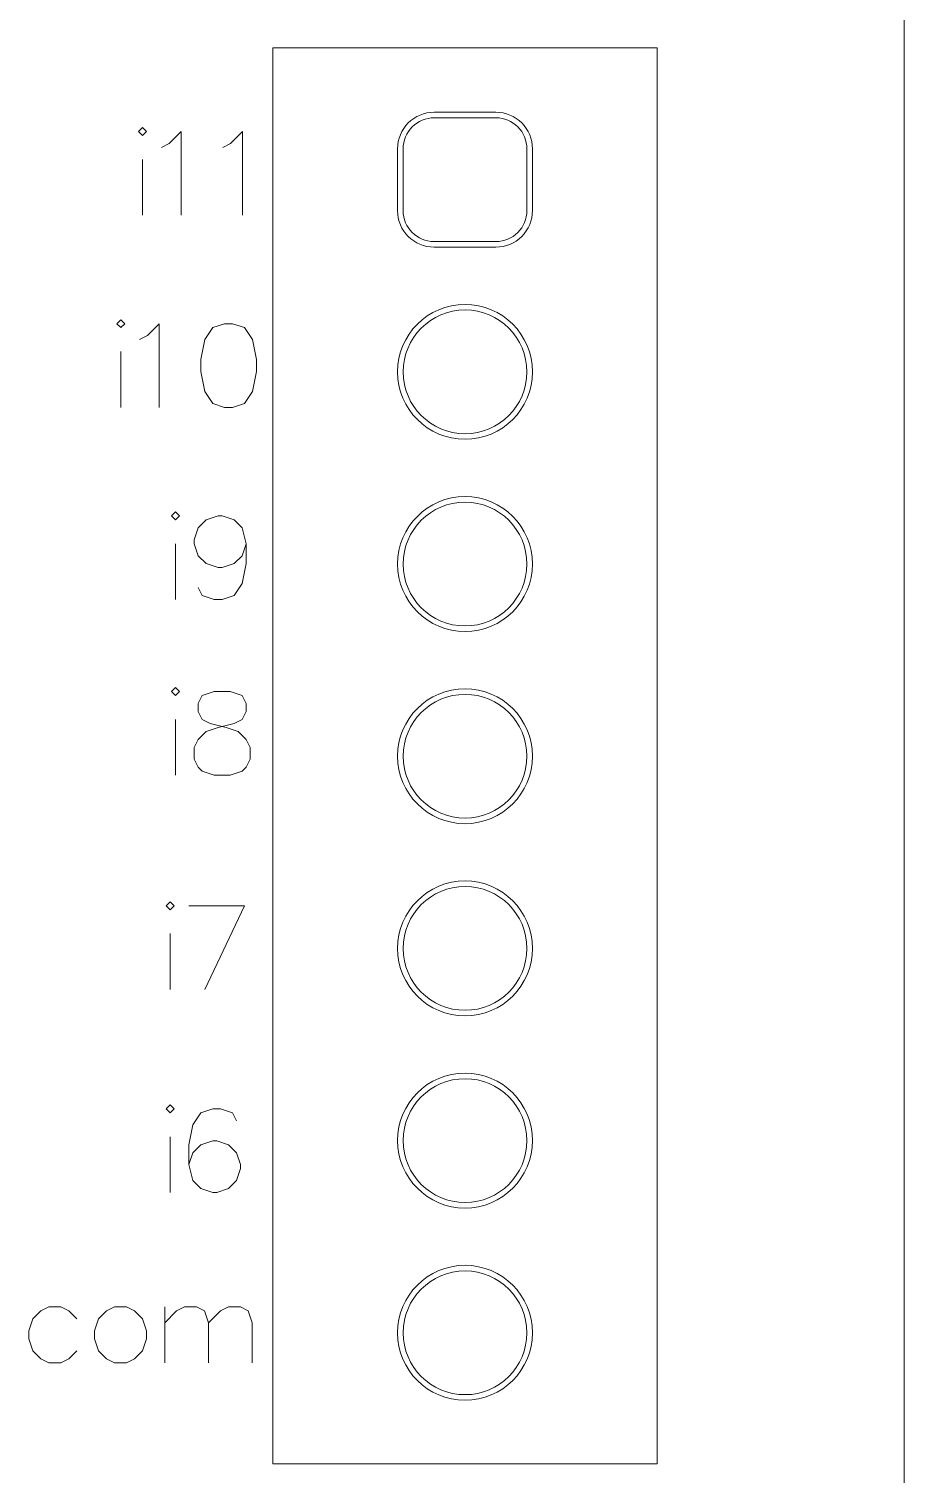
# Model space of a CAD drawing. Header units: millimetres. Extents: x -105 to 95, y -39 to 71.
# Drawn here: x 79.33 to 95.27, y 30.05 to 56.37 of the extents above; entities that cross this region are included whole.
import ezdxf

# ---------------------------------------------------------------- set-up
doc = ezdxf.new("R2010")
doc.units = ezdxf.units.MM
doc.header["$MEASUREMENT"] = 0
for name, color, linetype in [('KeepOutLayer', 7, 'Continuous'), ('MultiLayer', 7, 'Continuous'), ('TopOverlay', 7, 'Continuous')]:
    doc.layers.add(name, color=color, linetype=linetype)

msp = doc.modelspace()

# ---------------------------------------------------------------- linework, layer by layer
at = {"layer": 'KeepOutLayer', "lineweight": 9}
msp.add_open_spline([(95.2741, -39.4797), (95.2741, -39.4797), (95.2741, 70.5203), (95.2741, 70.5203)], degree=3, dxfattribs=at)
at = {"layer": 'MultiLayer', "lineweight": 9}
for points in [[(83.7741, 56.0203), (83.7741, 56.0203), (90.7741, 56.0203), (90.7741, 56.0203)], [(83.7741, 30.2323), (83.7741, 30.2323), (83.7741, 56.0203), (83.7741, 56.0203)], [(90.7741, 30.2323), (90.7741, 30.2323), (90.7741, 56.0203), (90.7741, 56.0203)], [(87.8376, 54.8489), (87.8376, 54.8489), (86.7106, 54.8489), (86.7106, 54.8489)], [(87.8376, 54.7473), (87.8376, 54.7473), (86.7106, 54.7473), (86.7106, 54.7473)], [(86.0455, 54.1838), (86.0455, 54.1838), (86.0455, 53.0568), (86.0455, 53.0568)], [(86.1471, 54.1838), (86.1471, 54.1838), (86.1471, 53.0568), (86.1471, 53.0568)], [(88.4011, 53.0568), (88.4011, 53.0568), (88.4011, 54.1838), (88.4011, 54.1838)], [(88.5027, 53.0568), (88.5027, 53.0568), (88.5027, 54.1838), (88.5027, 54.1838)], [(86.0455, 53.0568), (86.0455, 52.6895), (86.3433, 52.3917), (86.7106, 52.3917)], [(86.1471, 53.0568), (86.1471, 52.7456), (86.3994, 52.4933), (86.7106, 52.4933)], [(86.7106, 52.4933), (86.7106, 52.4933), (87.8376, 52.4933), (87.8376, 52.4933)], [(86.7106, 52.3917), (86.7106, 52.3917), (87.8376, 52.3917), (87.8376, 52.3917)], [(83.7741, 30.2323), (83.7741, 30.2323), (90.7741, 30.2323), (90.7741, 30.2323)]]:
    msp.add_open_spline(points, degree=3, dxfattribs=at)
for points, knots in [([(86.7106, 54.8489), (86.5342, 54.8489), (86.365, 54.7788), (86.2403, 54.6541), (86.2403, 54.6541), (86.1156, 54.5294), (86.0455, 54.3602), (86.0455, 54.1838)], [0, 0, 0, 0, 0.3333333, 0.3333333, 0.3333333, 0.3333333, 1, 1, 1, 1]), ([(86.7106, 54.7473), (86.5612, 54.7473), (86.4178, 54.6879), (86.3122, 54.5823), (86.3122, 54.5823), (86.2065, 54.4766), (86.1471, 54.3333), (86.1471, 54.1838)], [0, 0, 0, 0, 0.3333333, 0.3333333, 0.3333333, 0.3333333, 1, 1, 1, 1]), ([(88.5027, 54.1838), (88.5027, 54.3602), (88.4326, 54.5294), (88.3079, 54.6541), (88.3079, 54.6541), (88.1832, 54.7788), (88.014, 54.8489), (87.8376, 54.8489)], [0, 0, 0, 0, 0.3333333, 0.3333333, 0.3333333, 0.3333333, 1, 1, 1, 1]), ([(88.4011, 54.1838), (88.4011, 54.3333), (88.3417, 54.4766), (88.2361, 54.5823), (88.2361, 54.5823), (88.1304, 54.6879), (87.9871, 54.7473), (87.8376, 54.7473)], [0, 0, 0, 0, 0.3333333, 0.3333333, 0.3333333, 0.3333333, 1, 1, 1, 1]), ([(87.8376, 52.3917), (88.014, 52.3917), (88.1832, 52.4618), (88.3079, 52.5865), (88.3079, 52.5865), (88.4326, 52.7112), (88.5027, 52.8804), (88.5027, 53.0568)], [0, 0, 0, 0, 0.3333333, 0.3333333, 0.3333333, 0.3333333, 1, 1, 1, 1]), ([(87.8376, 52.4933), (87.9871, 52.4933), (88.1304, 52.5527), (88.2361, 52.6584), (88.2361, 52.6584), (88.3417, 52.764), (88.4011, 52.9074), (88.4011, 53.0568)], [0, 0, 0, 0, 0.3333333, 0.3333333, 0.3333333, 0.3333333, 1, 1, 1, 1]), ([(87.2741, 48.8917), (87.9527, 48.8917), (88.5027, 49.4418), (88.5027, 50.1203), (88.5027, 50.1203), (88.5027, 50.7988), (87.9527, 51.3489), (87.2741, 51.3489), (87.2741, 51.3489), (86.5956, 51.3489), (86.0455, 50.7988), (86.0455, 50.1203), (86.0455, 50.1203), (86.0455, 49.4418), (86.5956, 48.8917), (87.2741, 48.8917)], [0, 0, 0, 0, 0.2, 0.2, 0.2, 0.2, 0.4, 0.4, 0.4, 0.4, 0.6, 0.6, 0.6, 0.6, 1, 1, 1, 1]), ([(87.2741, 48.9933), (87.8965, 48.9933), (88.4011, 49.4979), (88.4011, 50.1203), (88.4011, 50.1203), (88.4011, 50.7427), (87.8965, 51.2473), (87.2741, 51.2473), (87.2741, 51.2473), (86.6517, 51.2473), (86.1471, 50.7427), (86.1471, 50.1203), (86.1471, 50.1203), (86.1471, 49.4979), (86.6517, 48.9933), (87.2741, 48.9933)], [0, 0, 0, 0, 0.2, 0.2, 0.2, 0.2, 0.4, 0.4, 0.4, 0.4, 0.6, 0.6, 0.6, 0.6, 1, 1, 1, 1]), ([(87.2741, 45.3917), (87.9527, 45.3917), (88.5027, 45.9418), (88.5027, 46.6203), (88.5027, 46.6203), (88.5027, 47.2989), (87.9527, 47.8489), (87.2741, 47.8489), (87.2741, 47.8489), (86.5956, 47.8489), (86.0455, 47.2989), (86.0455, 46.6203), (86.0455, 46.6203), (86.0455, 45.9418), (86.5956, 45.3917), (87.2741, 45.3917)], [0, 0, 0, 0, 0.2, 0.2, 0.2, 0.2, 0.4, 0.4, 0.4, 0.4, 0.6, 0.6, 0.6, 0.6, 1, 1, 1, 1]), ([(87.2741, 45.4933), (87.8965, 45.4933), (88.4011, 45.9979), (88.4011, 46.6203), (88.4011, 46.6203), (88.4011, 47.2427), (87.8965, 47.7473), (87.2741, 47.7473), (87.2741, 47.7473), (86.6517, 47.7473), (86.1471, 47.2428), (86.1471, 46.6203), (86.1471, 46.6203), (86.1471, 45.9979), (86.6517, 45.4933), (87.2741, 45.4933)], [0, 0, 0, 0, 0.2, 0.2, 0.2, 0.2, 0.4, 0.4, 0.4, 0.4, 0.6, 0.6, 0.6, 0.6, 1, 1, 1, 1]), ([(87.2741, 41.8917), (87.9527, 41.8917), (88.5027, 42.4418), (88.5027, 43.1203), (88.5027, 43.1203), (88.5027, 43.7988), (87.9527, 44.3489), (87.2741, 44.3489), (87.2741, 44.3489), (86.5956, 44.3489), (86.0455, 43.7988), (86.0455, 43.1203), (86.0455, 43.1203), (86.0455, 42.4418), (86.5956, 41.8917), (87.2741, 41.8917)], [0, 0, 0, 0, 0.2, 0.2, 0.2, 0.2, 0.4, 0.4, 0.4, 0.4, 0.6, 0.6, 0.6, 0.6, 1, 1, 1, 1]), ([(87.2741, 41.9933), (87.8965, 41.9933), (88.4011, 42.4979), (88.4011, 43.1203), (88.4011, 43.1203), (88.4011, 43.7427), (87.8965, 44.2473), (87.2741, 44.2473), (87.2741, 44.2473), (86.6517, 44.2473), (86.1471, 43.7427), (86.1471, 43.1203), (86.1471, 43.1203), (86.1471, 42.4979), (86.6517, 41.9933), (87.2741, 41.9933)], [0, 0, 0, 0, 0.2, 0.2, 0.2, 0.2, 0.4, 0.4, 0.4, 0.4, 0.6, 0.6, 0.6, 0.6, 1, 1, 1, 1]), ([(87.2741, 38.3917), (87.9527, 38.3917), (88.5027, 38.9418), (88.5027, 39.6203), (88.5027, 39.6203), (88.5027, 40.2988), (87.9527, 40.8489), (87.2741, 40.8489), (87.2741, 40.8489), (86.5956, 40.8489), (86.0455, 40.2988), (86.0455, 39.6203), (86.0455, 39.6203), (86.0455, 38.9418), (86.5956, 38.3917), (87.2741, 38.3917)], [0, 0, 0, 0, 0.2, 0.2, 0.2, 0.2, 0.4, 0.4, 0.4, 0.4, 0.6, 0.6, 0.6, 0.6, 1, 1, 1, 1]), ([(87.2741, 38.4933), (87.8965, 38.4933), (88.4011, 38.9979), (88.4011, 39.6203), (88.4011, 39.6203), (88.4011, 40.2427), (87.8965, 40.7473), (87.2741, 40.7473), (87.2741, 40.7473), (86.6517, 40.7473), (86.1471, 40.2427), (86.1471, 39.6203), (86.1471, 39.6203), (86.1471, 38.9979), (86.6517, 38.4933), (87.2741, 38.4933)], [0, 0, 0, 0, 0.2, 0.2, 0.2, 0.2, 0.4, 0.4, 0.4, 0.4, 0.6, 0.6, 0.6, 0.6, 1, 1, 1, 1]), ([(87.2741, 34.8917), (87.9527, 34.8917), (88.5027, 35.4418), (88.5027, 36.1203), (88.5027, 36.1203), (88.5027, 36.7989), (87.9527, 37.3489), (87.2741, 37.3489), (87.2741, 37.3489), (86.5956, 37.3489), (86.0455, 36.7989), (86.0455, 36.1203), (86.0455, 36.1203), (86.0455, 35.4418), (86.5956, 34.8917), (87.2741, 34.8917)], [0, 0, 0, 0, 0.2, 0.2, 0.2, 0.2, 0.4, 0.4, 0.4, 0.4, 0.6, 0.6, 0.6, 0.6, 1, 1, 1, 1]), ([(87.2741, 34.9933), (87.8965, 34.9933), (88.4011, 35.4979), (88.4011, 36.1203), (88.4011, 36.1203), (88.4011, 36.7427), (87.8965, 37.2473), (87.2741, 37.2473), (87.2741, 37.2473), (86.6517, 37.2473), (86.1471, 36.7428), (86.1471, 36.1203), (86.1471, 36.1203), (86.1471, 35.4979), (86.6517, 34.9933), (87.2741, 34.9933)], [0, 0, 0, 0, 0.2, 0.2, 0.2, 0.2, 0.4, 0.4, 0.4, 0.4, 0.6, 0.6, 0.6, 0.6, 1, 1, 1, 1]), ([(87.2741, 31.3917), (87.9527, 31.3917), (88.5027, 31.9418), (88.5027, 32.6203), (88.5027, 32.6203), (88.5027, 33.2988), (87.9527, 33.8489), (87.2741, 33.8489), (87.2741, 33.8489), (86.5956, 33.8489), (86.0455, 33.2988), (86.0455, 32.6203), (86.0455, 32.6203), (86.0455, 31.9418), (86.5956, 31.3917), (87.2741, 31.3917)], [0, 0, 0, 0, 0.2, 0.2, 0.2, 0.2, 0.4, 0.4, 0.4, 0.4, 0.6, 0.6, 0.6, 0.6, 1, 1, 1, 1]), ([(87.2741, 31.4933), (87.8965, 31.4933), (88.4011, 31.9979), (88.4011, 32.6203), (88.4011, 32.6203), (88.4011, 33.2427), (87.8965, 33.7473), (87.2741, 33.7473), (87.2741, 33.7473), (86.6517, 33.7473), (86.1471, 33.2427), (86.1471, 32.6203), (86.1471, 32.6203), (86.1471, 31.9979), (86.6517, 31.4933), (87.2741, 31.4933)], [0, 0, 0, 0, 0.2, 0.2, 0.2, 0.2, 0.4, 0.4, 0.4, 0.4, 0.6, 0.6, 0.6, 0.6, 1, 1, 1, 1])]:
    msp.add_open_spline(points, degree=3, knots=knots, dxfattribs=at)
at = {"layer": 'TopOverlay', "color": 6, "lineweight": 9}
for points in [[(81.4007, 54.5705), (81.4007, 54.5705), (81.3281, 54.498), (81.3281, 54.498)], [(81.3281, 54.498), (81.3281, 54.498), (81.4007, 54.4254), (81.4007, 54.4254)], [(81.4732, 54.498), (81.4732, 54.498), (81.4007, 54.5705), (81.4007, 54.5705)], [(81.4007, 54.4254), (81.4007, 54.4254), (81.4732, 54.498), (81.4732, 54.498)], [(81.8868, 54.2803), (81.8868, 54.2803), (82.1044, 54.498), (82.1044, 54.498)], [(82.1044, 54.498), (82.1044, 54.498), (82.1044, 52.9743), (82.1044, 52.9743)], [(83.0041, 54.2803), (83.0041, 54.2803), (83.2218, 54.498), (83.2218, 54.498)], [(83.2218, 54.498), (83.2218, 54.498), (83.2218, 52.9743), (83.2218, 52.9743)], [(81.7417, 54.2078), (81.7417, 54.2078), (81.8868, 54.2803), (81.8868, 54.2803)], [(82.859, 54.2078), (82.859, 54.2078), (83.0041, 54.2803), (83.0041, 54.2803)], [(81.4007, 53.9901), (81.4007, 53.9901), (81.4007, 52.9743), (81.4007, 52.9743)], [(81.0007, 51.0705), (81.0007, 51.0705), (80.9281, 50.998), (80.9281, 50.998)], [(81.0732, 50.998), (81.0732, 50.998), (81.0007, 51.0705), (81.0007, 51.0705)], [(80.9281, 50.998), (80.9281, 50.998), (81.0007, 50.9254), (81.0007, 50.9254)], [(81.0007, 50.9254), (81.0007, 50.9254), (81.0732, 50.998), (81.0732, 50.998)], [(81.4868, 50.7803), (81.4868, 50.7803), (81.7044, 50.998), (81.7044, 50.998)], [(81.7044, 50.998), (81.7044, 50.998), (81.7044, 49.4743), (81.7044, 49.4743)], [(82.6767, 50.9254), (82.6767, 50.9254), (82.5316, 50.7078), (82.5316, 50.7078)], [(82.8944, 50.998), (82.8944, 50.998), (82.6767, 50.9254), (82.6767, 50.9254)], [(83.0395, 50.998), (83.0395, 50.998), (82.8944, 50.998), (82.8944, 50.998)], [(83.2571, 50.9254), (83.2571, 50.9254), (83.0395, 50.998), (83.0395, 50.998)], [(83.4023, 50.7078), (83.4023, 50.7078), (83.2571, 50.9254), (83.2571, 50.9254)], [(81.3417, 50.7078), (81.3417, 50.7078), (81.4868, 50.7803), (81.4868, 50.7803)], [(82.5316, 50.7078), (82.5316, 50.7078), (82.459, 50.345), (82.459, 50.345)], [(83.4748, 50.345), (83.4748, 50.345), (83.4023, 50.7078), (83.4023, 50.7078)], [(81.0007, 50.4901), (81.0007, 50.4901), (81.0007, 49.4743), (81.0007, 49.4743)], [(82.459, 50.345), (82.459, 50.345), (82.459, 50.1273), (82.459, 50.1273)], [(83.4748, 50.1273), (83.4748, 50.1273), (83.4748, 50.345), (83.4748, 50.345)], [(82.459, 50.1273), (82.459, 50.1273), (82.5316, 49.7645), (82.5316, 49.7645)], [(83.4023, 49.7645), (83.4023, 49.7645), (83.4748, 50.1273), (83.4748, 50.1273)], [(82.5316, 49.7645), (82.5316, 49.7645), (82.6767, 49.5469), (82.6767, 49.5469)], [(83.2571, 49.5469), (83.2571, 49.5469), (83.4023, 49.7645), (83.4023, 49.7645)], [(82.6767, 49.5469), (82.6767, 49.5469), (82.8944, 49.4743), (82.8944, 49.4743)], [(83.0395, 49.4743), (83.0395, 49.4743), (83.2571, 49.5469), (83.2571, 49.5469)], [(82.8944, 49.4743), (82.8944, 49.4743), (83.0395, 49.4743), (83.0395, 49.4743)], [(82.0007, 47.5705), (82.0007, 47.5705), (81.9281, 47.498), (81.9281, 47.498)], [(81.9281, 47.498), (81.9281, 47.498), (82.0007, 47.4254), (82.0007, 47.4254)], [(82.0732, 47.498), (82.0732, 47.498), (82.0007, 47.5705), (82.0007, 47.5705)], [(82.0007, 47.4254), (82.0007, 47.4254), (82.0732, 47.498), (82.0732, 47.498)], [(82.4142, 47.2803), (82.4142, 47.2803), (82.5593, 47.4254), (82.5593, 47.4254)], [(82.5593, 47.4254), (82.5593, 47.4254), (82.777, 47.498), (82.777, 47.498)], [(82.777, 47.498), (82.777, 47.498), (82.8496, 47.498), (82.8496, 47.498)], [(82.8496, 47.498), (82.8496, 47.498), (83.0672, 47.4254), (83.0672, 47.4254)], [(83.0672, 47.4254), (83.0672, 47.4254), (83.2123, 47.2803), (83.2123, 47.2803)], [(82.3417, 47.0627), (82.3417, 47.0627), (82.4142, 47.2803), (82.4142, 47.2803)], [(83.2123, 47.2803), (83.2123, 47.2803), (83.2849, 46.9901), (83.2849, 46.9901)], [(82.0007, 46.9901), (82.0007, 46.9901), (82.0007, 45.9743), (82.0007, 45.9743)], [(82.3417, 46.9901), (82.3417, 46.9901), (82.3417, 47.0627), (82.3417, 47.0627)], [(82.4142, 46.7724), (82.4142, 46.7724), (82.3417, 46.9901), (82.3417, 46.9901)], [(83.2849, 46.9901), (83.2849, 46.9901), (83.2123, 46.7724), (83.2123, 46.7724)], [(83.2849, 46.9901), (83.2849, 46.9901), (83.2849, 46.6273), (83.2849, 46.6273)], [(82.5593, 46.6273), (82.5593, 46.6273), (82.4142, 46.7724), (82.4142, 46.7724)], [(82.777, 46.5548), (82.777, 46.5548), (82.5593, 46.6273), (82.5593, 46.6273)], [(83.0672, 46.6273), (83.0672, 46.6273), (82.8496, 46.5548), (82.8496, 46.5548)], [(83.2123, 46.7724), (83.2123, 46.7724), (83.0672, 46.6273), (83.0672, 46.6273)], [(83.2849, 46.6273), (83.2849, 46.6273), (83.2123, 46.2645), (83.2123, 46.2645)], [(82.8496, 46.5548), (82.8496, 46.5548), (82.777, 46.5548), (82.777, 46.5548)], [(82.4868, 46.0469), (82.4868, 46.0469), (82.4142, 46.192), (82.4142, 46.192)], [(83.2123, 46.2645), (83.2123, 46.2645), (83.0672, 46.0469), (83.0672, 46.0469)], [(82.7044, 45.9743), (82.7044, 45.9743), (82.4868, 46.0469), (82.4868, 46.0469)], [(82.8496, 45.9743), (82.8496, 45.9743), (82.7044, 45.9743), (82.7044, 45.9743)], [(83.0672, 46.0469), (83.0672, 46.0469), (82.8496, 45.9743), (82.8496, 45.9743)], [(82.0007, 44.3705), (82.0007, 44.3705), (81.9281, 44.298), (81.9281, 44.298)], [(81.9281, 44.298), (81.9281, 44.298), (82.0007, 44.2254), (82.0007, 44.2254)], [(82.0732, 44.298), (82.0732, 44.298), (82.0007, 44.3705), (82.0007, 44.3705)], [(82.0007, 44.2254), (82.0007, 44.2254), (82.0732, 44.298), (82.0732, 44.298)], [(82.4868, 44.2254), (82.4868, 44.2254), (82.4142, 44.0803), (82.4142, 44.0803)], [(82.7044, 44.298), (82.7044, 44.298), (82.4868, 44.2254), (82.4868, 44.2254)], [(82.9947, 44.298), (82.9947, 44.298), (82.7044, 44.298), (82.7044, 44.298)], [(83.2123, 44.2254), (83.2123, 44.2254), (82.9947, 44.298), (82.9947, 44.298)], [(83.2849, 44.0803), (83.2849, 44.0803), (83.2123, 44.2254), (83.2123, 44.2254)], [(82.4142, 44.0803), (82.4142, 44.0803), (82.4142, 43.9352), (82.4142, 43.9352)], [(83.2849, 43.9352), (83.2849, 43.9352), (83.2849, 44.0803), (83.2849, 44.0803)], [(82.0007, 43.7901), (82.0007, 43.7901), (82.0007, 42.7743), (82.0007, 42.7743)], [(82.4142, 43.9352), (82.4142, 43.9352), (82.4868, 43.7901), (82.4868, 43.7901)], [(82.4868, 43.7901), (82.4868, 43.7901), (82.6319, 43.7175), (82.6319, 43.7175)], [(82.6319, 43.7175), (82.6319, 43.7175), (82.9221, 43.645), (82.9221, 43.645)], [(82.777, 43.645), (82.777, 43.645), (83.0672, 43.7175), (83.0672, 43.7175)], [(83.0672, 43.7175), (83.0672, 43.7175), (83.2123, 43.7901), (83.2123, 43.7901)], [(83.2123, 43.7901), (83.2123, 43.7901), (83.2849, 43.9352), (83.2849, 43.9352)], [(82.4142, 43.4273), (82.4142, 43.4273), (82.5593, 43.5724), (82.5593, 43.5724)], [(82.5593, 43.5724), (82.5593, 43.5724), (82.777, 43.645), (82.777, 43.645)], [(82.9221, 43.645), (82.9221, 43.645), (83.1398, 43.5724), (83.1398, 43.5724)], [(83.1398, 43.5724), (83.1398, 43.5724), (83.2849, 43.4273), (83.2849, 43.4273)], [(82.3417, 43.2822), (82.3417, 43.2822), (82.4142, 43.4273), (82.4142, 43.4273)], [(82.3417, 43.0645), (82.3417, 43.0645), (82.3417, 43.2822), (82.3417, 43.2822)], [(83.2849, 43.4273), (83.2849, 43.4273), (83.3574, 43.2822), (83.3574, 43.2822)], [(83.3574, 43.2822), (83.3574, 43.2822), (83.3574, 43.0645), (83.3574, 43.0645)], [(82.4142, 42.9194), (82.4142, 42.9194), (82.3417, 43.0645), (82.3417, 43.0645)], [(82.4868, 42.8469), (82.4868, 42.8469), (82.4142, 42.9194), (82.4142, 42.9194)], [(83.2849, 42.9194), (83.2849, 42.9194), (83.2123, 42.8469), (83.2123, 42.8469)], [(83.3574, 43.0645), (83.3574, 43.0645), (83.2849, 42.9194), (83.2849, 42.9194)], [(82.7044, 42.7743), (82.7044, 42.7743), (82.4868, 42.8469), (82.4868, 42.8469)], [(82.9947, 42.7743), (82.9947, 42.7743), (82.7044, 42.7743), (82.7044, 42.7743)], [(83.2123, 42.8469), (83.2123, 42.8469), (82.9947, 42.7743), (82.9947, 42.7743)], [(81.9007, 40.4705), (81.9007, 40.4705), (81.8281, 40.398), (81.8281, 40.398)], [(81.8281, 40.398), (81.8281, 40.398), (81.9007, 40.3254), (81.9007, 40.3254)], [(81.9732, 40.398), (81.9732, 40.398), (81.9007, 40.4705), (81.9007, 40.4705)], [(81.9007, 40.3254), (81.9007, 40.3254), (81.9732, 40.398), (81.9732, 40.398)], [(82.2417, 40.398), (82.2417, 40.398), (83.2574, 40.398), (83.2574, 40.398)], [(83.2574, 40.398), (83.2574, 40.398), (82.5319, 38.8743), (82.5319, 38.8743)], [(81.9007, 39.8901), (81.9007, 39.8901), (81.9007, 38.8743), (81.9007, 38.8743)], [(81.9007, 36.7705), (81.9007, 36.7705), (81.8281, 36.698), (81.8281, 36.698)], [(81.8281, 36.698), (81.8281, 36.698), (81.9007, 36.6254), (81.9007, 36.6254)], [(81.9732, 36.698), (81.9732, 36.698), (81.9007, 36.7705), (81.9007, 36.7705)], [(81.9007, 36.6254), (81.9007, 36.6254), (81.9732, 36.698), (81.9732, 36.698)], [(82.4593, 36.6254), (82.4593, 36.6254), (82.3142, 36.4078), (82.3142, 36.4078)], [(82.677, 36.698), (82.677, 36.698), (82.4593, 36.6254), (82.4593, 36.6254)], [(82.8221, 36.698), (82.8221, 36.698), (82.677, 36.698), (82.677, 36.698)], [(83.0398, 36.6254), (83.0398, 36.6254), (82.8221, 36.698), (82.8221, 36.698)], [(83.1123, 36.4803), (83.1123, 36.4803), (83.0398, 36.6254), (83.0398, 36.6254)], [(82.3142, 36.4078), (82.3142, 36.4078), (82.2417, 36.045), (82.2417, 36.045)], [(81.9007, 36.1901), (81.9007, 36.1901), (81.9007, 35.1743), (81.9007, 35.1743)], [(82.677, 36.1175), (82.677, 36.1175), (82.4593, 36.045), (82.4593, 36.045)], [(82.7496, 36.1175), (82.7496, 36.1175), (82.677, 36.1175), (82.677, 36.1175)], [(82.9672, 36.045), (82.9672, 36.045), (82.7496, 36.1175), (82.7496, 36.1175)], [(82.2417, 36.045), (82.2417, 36.045), (82.2417, 35.6822), (82.2417, 35.6822)], [(82.3142, 35.8999), (82.3142, 35.8999), (82.2417, 35.6822), (82.2417, 35.6822)], [(82.4593, 36.045), (82.4593, 36.045), (82.3142, 35.8999), (82.3142, 35.8999)], [(83.1123, 35.8999), (83.1123, 35.8999), (82.9672, 36.045), (82.9672, 36.045)], [(83.1849, 35.6822), (83.1849, 35.6822), (83.1123, 35.8999), (83.1123, 35.8999)], [(82.2417, 35.6822), (82.2417, 35.6822), (82.3142, 35.392), (82.3142, 35.392)], [(83.1123, 35.392), (83.1123, 35.392), (83.1849, 35.6096), (83.1849, 35.6096)], [(83.1849, 35.6096), (83.1849, 35.6096), (83.1849, 35.6822), (83.1849, 35.6822)], [(82.3142, 35.392), (82.3142, 35.392), (82.4593, 35.2469), (82.4593, 35.2469)], [(82.9672, 35.2469), (82.9672, 35.2469), (83.1123, 35.392), (83.1123, 35.392)], [(82.4593, 35.2469), (82.4593, 35.2469), (82.677, 35.1743), (82.677, 35.1743)], [(82.677, 35.1743), (82.677, 35.1743), (82.7496, 35.1743), (82.7496, 35.1743)], [(82.7496, 35.1743), (82.7496, 35.1743), (82.9672, 35.2469), (82.9672, 35.2469)], [(79.5458, 33.0175), (79.5458, 33.0175), (79.4007, 32.8724), (79.4007, 32.8724)], [(79.6909, 33.0901), (79.6909, 33.0901), (79.5458, 33.0175), (79.5458, 33.0175)], [(79.9085, 33.0901), (79.9085, 33.0901), (79.6909, 33.0901), (79.6909, 33.0901)], [(80.0537, 33.0175), (80.0537, 33.0175), (79.9085, 33.0901), (79.9085, 33.0901)], [(80.1988, 32.8724), (80.1988, 32.8724), (80.0537, 33.0175), (80.0537, 33.0175)], [(80.7429, 33.0175), (80.7429, 33.0175), (80.5978, 32.8724), (80.5978, 32.8724)], [(80.8881, 33.0901), (80.8881, 33.0901), (80.7429, 33.0175), (80.7429, 33.0175)], [(81.1057, 33.0901), (81.1057, 33.0901), (80.8881, 33.0901), (80.8881, 33.0901)], [(81.2508, 33.0175), (81.2508, 33.0175), (81.1057, 33.0901), (81.1057, 33.0901)], [(81.3959, 32.8724), (81.3959, 32.8724), (81.2508, 33.0175), (81.2508, 33.0175)], [(81.8023, 33.0901), (81.8023, 33.0901), (81.8023, 32.0743), (81.8023, 32.0743)], [(81.8023, 32.7999), (81.8023, 32.7999), (82.0199, 33.0175), (82.0199, 33.0175)], [(82.0199, 33.0175), (82.0199, 33.0175), (82.165, 33.0901), (82.165, 33.0901)], [(82.165, 33.0901), (82.165, 33.0901), (82.3827, 33.0901), (82.3827, 33.0901)], [(82.3827, 33.0901), (82.3827, 33.0901), (82.5278, 33.0175), (82.5278, 33.0175)], [(82.5278, 33.0175), (82.5278, 33.0175), (82.6004, 32.7999), (82.6004, 32.7999)], [(82.6004, 32.7999), (82.6004, 32.7999), (82.818, 33.0175), (82.818, 33.0175)], [(82.818, 33.0175), (82.818, 33.0175), (82.9631, 33.0901), (82.9631, 33.0901)], [(82.9631, 33.0901), (82.9631, 33.0901), (83.1808, 33.0901), (83.1808, 33.0901)], [(83.1808, 33.0901), (83.1808, 33.0901), (83.3259, 33.0175), (83.3259, 33.0175)], [(83.3259, 33.0175), (83.3259, 33.0175), (83.3985, 32.7999), (83.3985, 32.7999)], [(79.4007, 32.8724), (79.4007, 32.8724), (79.3281, 32.6548), (79.3281, 32.6548)], [(79.3281, 32.6548), (79.3281, 32.6548), (79.3281, 32.5096), (79.3281, 32.5096)], [(80.5978, 32.8724), (80.5978, 32.8724), (80.5253, 32.6548), (80.5253, 32.6548)], [(80.5253, 32.6548), (80.5253, 32.6548), (80.5253, 32.5096), (80.5253, 32.5096)], [(81.4685, 32.6548), (81.4685, 32.6548), (81.3959, 32.8724), (81.3959, 32.8724)], [(81.4685, 32.5096), (81.4685, 32.5096), (81.4685, 32.6548), (81.4685, 32.6548)], [(82.6004, 32.7999), (82.6004, 32.7999), (82.6004, 32.0743), (82.6004, 32.0743)], [(83.3985, 32.7999), (83.3985, 32.7999), (83.3985, 32.0743), (83.3985, 32.0743)], [(79.3281, 32.5096), (79.3281, 32.5096), (79.4007, 32.292), (79.4007, 32.292)], [(80.5253, 32.5096), (80.5253, 32.5096), (80.5978, 32.292), (80.5978, 32.292)], [(81.3959, 32.292), (81.3959, 32.292), (81.4685, 32.5096), (81.4685, 32.5096)], [(79.4007, 32.292), (79.4007, 32.292), (79.5458, 32.1469), (79.5458, 32.1469)], [(79.5458, 32.1469), (79.5458, 32.1469), (79.6909, 32.0743), (79.6909, 32.0743)], [(79.9085, 32.0743), (79.9085, 32.0743), (80.0537, 32.1469), (80.0537, 32.1469)], [(80.0537, 32.1469), (80.0537, 32.1469), (80.1988, 32.292), (80.1988, 32.292)], [(80.5978, 32.292), (80.5978, 32.292), (80.7429, 32.1469), (80.7429, 32.1469)], [(80.7429, 32.1469), (80.7429, 32.1469), (80.8881, 32.0743), (80.8881, 32.0743)], [(81.1057, 32.0743), (81.1057, 32.0743), (81.2508, 32.1469), (81.2508, 32.1469)], [(81.2508, 32.1469), (81.2508, 32.1469), (81.3959, 32.292), (81.3959, 32.292)], [(79.6909, 32.0743), (79.6909, 32.0743), (79.9085, 32.0743), (79.9085, 32.0743)], [(80.8881, 32.0743), (80.8881, 32.0743), (81.1057, 32.0743), (81.1057, 32.0743)]]:
    msp.add_open_spline(points, degree=3, dxfattribs=at)

doc.saveas('drawing.dxf')
